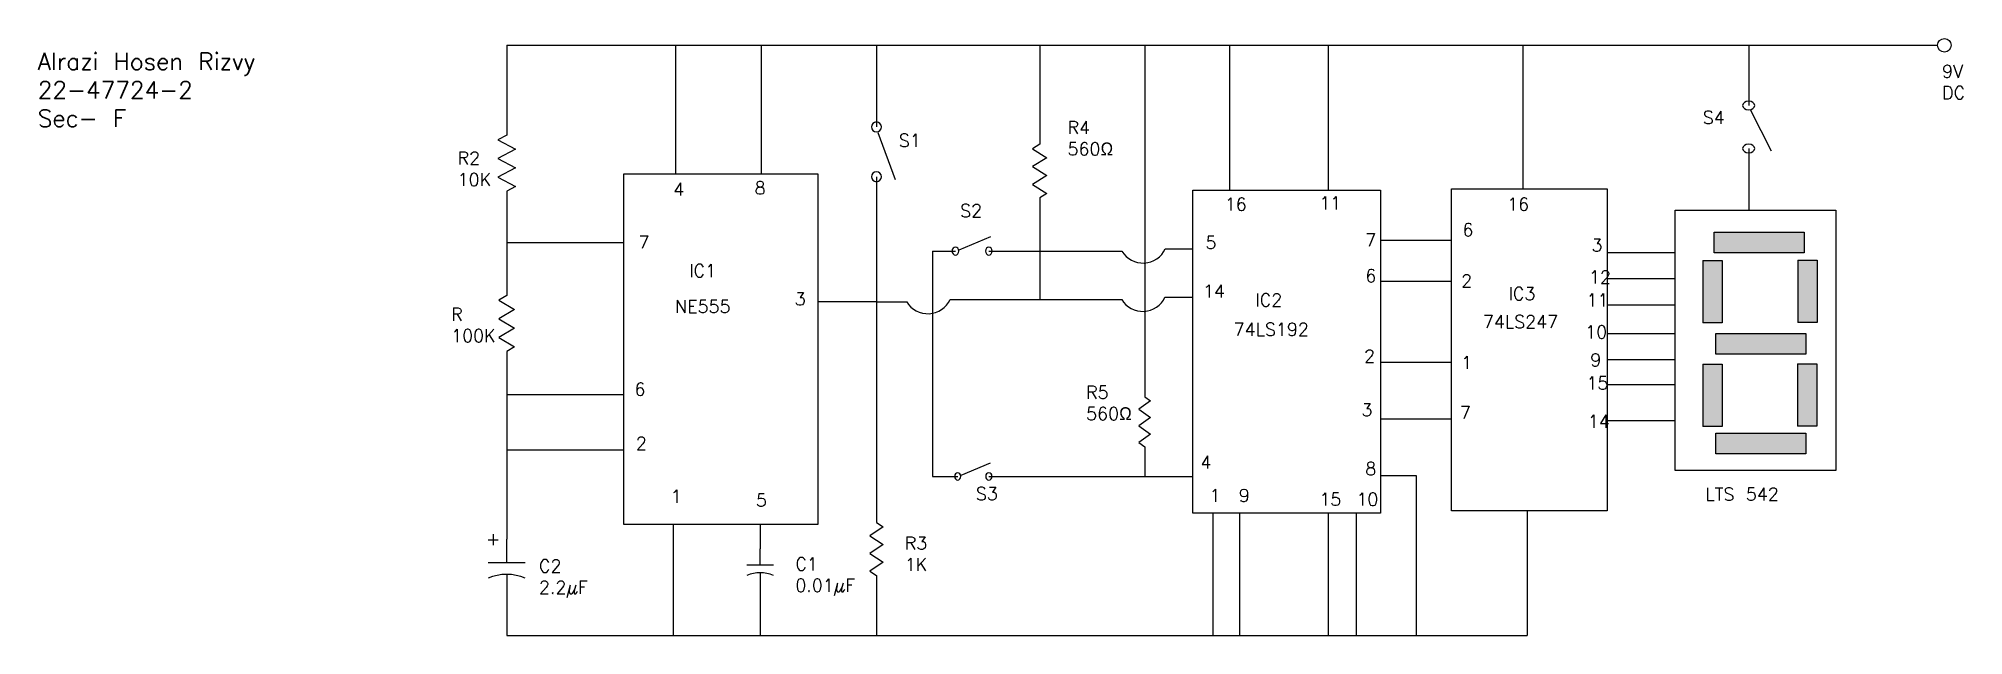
# Model space of a CAD drawing. Header units: millimetres. Extents: x -440 to 4071, y 185 to 1584.
import ezdxf

# ---------------------------------------------------------------- set-up
doc = ezdxf.new("R2010")
doc.units = ezdxf.units.MM
doc.styles.get("Standard").update_dxf_attribs({"font": 'txt.shx', "height": 30})

# ---------------------------------------------------------------- blocks, each defined once
blk = doc.blocks.new('Resistor')
at = {"color": 7}
blk.add_lwpolyline([(0, 0), (0.05, 0), (0.075, 0.025), (0.125, -0.025), (0.175, 0.025), (0.225, -0.025), (0.275, 0.025), (0.325, -0.025), (0.35, 0), (0.4, 0)], dxfattribs=at)
blk = doc.blocks.new('Capacitor')
at = {"color": 7}
for p, q in [((0.15, 0), (0, 0)), ((0.15, -0.1), (0.15, 0.1)), ((0.225, 0), (0.4, 0))]:
    blk.add_line(p, q, dxfattribs=at)
blk.add_arc((0.4375, 0), 0.2125, 151.9275, 208.0725, dxfattribs=at)
blk = doc.blocks.new('Switch - SPST Open')
at = {"color": 7}
blk.add_line((0.027156, -0.00762), (0.264557, -0.092586), dxfattribs=at)
for centre in [(0, 0), (0.25, 0)]:
    blk.add_circle(centre, 0.025, dxfattribs=at)

msp = doc.modelspace()

# ---------------------------------------------------------------- linework, layer by layer
at = {"color": 2}
for p, q in [((656.9, 1568.8), (656.9, 1379.5)), ((656.9, 1568.8), (4010.7, 1568.8)), ((1052.7, 1568.8), (1052.7, 1266.5)), ((1253.4, 1568.8), (1253.4, 1266.5)), ((1523.4, 1568.8), (1523.4, 1376.7)), ((1906.3, 1568.8), (1906.3, 1356.9)), ((2152.2, 1568.8), (2152.2, 763.8)), ((2350.7, 1568.8), (2350.7, 1228.8)), ((2582.5, 1568.8), (2582.5, 1228.8)), ((3039, 1231.4), (3039, 1568.8)), ((3567.8, 1568.8), (3567.8, 1427.2)), ((3567.8, 1326.4), (3567.8, 1182)), ((1523.4, 1260.1), (1523.4, 470)), ((656.9, 1204.3), (656.9, 1003.9)), ((1906.3, 1189.6), (1906.3, 972.4)), ((656.9, 1105.5), (931.1, 1105.5)), ((1654.7, 1085.8), (1654.7, 557.6)), ((1654.7, 1085.8), (1708.5, 1085.8)), ((1786.9, 1085.8), (2098.5, 1085.8)), ((2200.3, 1091.2), (2264.8, 1091.2)), ((2704.9, 1111.7), (2871.6, 1111.7)), ((3236.2, 1082.7), (3395.4, 1082.7)), ((2704.9, 1015.4), (2871.6, 1015.4)), ((3236.2, 1021.4), (3395.4, 1021.4)), ((1523.4, 966.9), (1386.2, 966.9)), ((1523.4, 966.9), (1594.8, 966.9)), ((1695.9, 972.4), (2098.5, 972.4)), ((2199.6, 977.9), (2264.8, 977.9)), ((3236.2, 960.1), (3395.4, 960.1)), ((3236.2, 892.9), (3395.4, 892.9)), ((656.9, 828.6), (656.9, 410.7)), ((2704.9, 825.4), (2871.6, 825.4)), ((3236.2, 831.6), (3395.4, 831.6)), ((3236.2, 773.2), (3395.4, 773.2)), ((656.9, 749.6), (931.1, 749.6)), ((2704.9, 692.7), (2871.6, 692.7)), ((3236.2, 688.6), (3395.4, 688.6)), ((656.9, 619.7), (931.1, 619.7)), ((2152.2, 607.7), (2152.2, 557.6)), ((1654.7, 557.6), (1714.1, 557.6)), ((1786.9, 557.6), (2264.8, 557.6)), ((2704.9, 560), (2788.3, 560)), ((2788.3, 560), (2788.3, 184.7)), ((2311.7, 471.5), (2311.7, 184.7)), ((2374.2, 471.5), (2374.2, 184.7)), ((2582.5, 471.5), (2582.5, 184.7)), ((2647.6, 471.5), (2647.6, 184.7)), ((3048.7, 476.7), (3048.7, 184.7)), ((1047, 444.6), (1047, 184.7)), ((1386.2, 444.6), (1251, 444.6)), ((1251, 444.6), (1251, 388)), ((1251, 288.3), (1251, 184.7)), ((1523.4, 304.9), (1523.4, 184.7)), ((656.9, 263.7), (656.9, 184.7)), ((656.9, 184.7), (3048.7, 184.7))]:
    msp.add_line(p, q, dxfattribs=at)
for p, q in [((3486.6, 1129.9), (3697.7, 1129.9)), ((3486.6, 1081.6), (3486.6, 1129.9)), ((3697.7, 1129.9), (3697.7, 1081.6)), ((3460.7, 1063.8), (3505.7, 1063.8)), ((3460.7, 1063.8), (3460.7, 917.5)), ((3697.7, 1081.6), (3486.6, 1081.6)), ((3505.7, 1063.8), (3505.7, 917.5)), ((3683.1, 1064.4), (3728.2, 1064.4)), ((3683.1, 1064.4), (3683.1, 918.2)), ((3728.2, 1064.4), (3728.2, 918.2)), ((3505.7, 917.5), (3460.7, 917.5)), ((3728.2, 918.2), (3683.1, 918.2)), ((3490.7, 892.4), (3701.8, 892.4)), ((3490.7, 844.2), (3490.7, 892.4)), ((3701.8, 892.4), (3701.8, 844.2)), ((3460.7, 820.7), (3505.7, 820.7)), ((3460.7, 820.7), (3460.7, 674.4)), ((3460.7, 820.7), (3505.7, 820.7)), ((3460.7, 820.7), (3460.7, 674.4)), ((3701.8, 844.2), (3490.7, 844.2)), ((3505.7, 820.7), (3505.7, 674.4)), ((3505.7, 820.7), (3505.7, 674.4)), ((3682.1, 821.3), (3727.2, 821.3)), ((3682.1, 821.3), (3682.1, 675)), ((3727.2, 821.3), (3727.2, 675)), ((3505.7, 674.4), (3460.7, 674.4)), ((3505.7, 674.4), (3460.7, 674.4)), ((3490.7, 658.8), (3701.8, 658.8)), ((3490.7, 610.5), (3490.7, 658.8)), ((3727.2, 675), (3682.1, 675)), ((3701.8, 658.8), (3701.8, 610.5)), ((3701.8, 610.5), (3490.7, 610.5))]:
    msp.add_line(p, q)
for points in [[(931.1, 1266.5), (1386.2, 1266.5), (1386.2, 444.6), (931.1, 444.6)], [(2264.8, 1228.8), (2704.9, 1228.8), (2704.9, 471.5), (2264.8, 471.5)], [(2871.6, 1231.4), (3236.2, 1231.4), (3236.2, 476.7), (2871.6, 476.7)], [(3395.4, 1182), (3772.3, 1182), (3772.3, 571.8), (3395.4, 571.8)]]:
    msp.add_lwpolyline(points, close=True, dxfattribs=at)
msp.add_circle((4026.5, 1568.2), 15.9, dxfattribs=at)
for centre in [(2148.2, 1115.1), (1643.7, 996.3), (2147.5, 1001.8)]:
    msp.add_arc(centre, 57.4, 210.8172, 335.3663, dxfattribs=at)
for points in [[(3486.6, 1081.6), (3697.7, 1081.6), (3697.7, 1129.9), (3486.6, 1129.9)], [(3697.7, 1129.9), (3486.6, 1129.9), (3697.7, 1081.6), (3697.7, 1129.9)], [(3697.7, 1081.6), (3697.7, 1129.9), (3486.6, 1129.9), (3486.6, 1081.6)], [(3460.7, 1063.8), (3505.7, 1063.8), (3460.7, 917.5), (3505.7, 917.5)], [(3683.1, 1064.4), (3728.2, 1064.4), (3683.1, 918.2), (3728.2, 918.2)], [(3490.7, 892.4), (3490.7, 844.2), (3701.8, 892.4), (3701.8, 844.2)], [(3460.7, 820.7), (3505.7, 820.7), (3460.7, 674.4), (3505.7, 674.4)], [(3682.1, 821.3), (3682.1, 675), (3727.2, 821.3), (3727.2, 675)], [(3490.7, 658.8), (3490.7, 610.5), (3701.8, 658.8), (3701.8, 610.5)]]:
    msp.add_solid(points)

# ---------------------------------------------------------------- block references
at = {"color": 2, "rotation": 270}
for name, p, xscale, yscale, zscale in [('Switch - SPST Open', (3567.8, 1427.2), 403.1804591652799, -569.2882791349202, 403.1804591652799), ('Resistor', (656.9, 1379.5), 438.1386350414359, -830.4326735540935, 438.1386350414359), ('Switch - SPST Open', (1523.4, 1376.7), 466.4056412404498, -471.7083576219256, 466.4056412404498), ('Resistor', (1906.3, 1356.9), 418.3517307021284, -675.0796228650415, 418.3517307021284), ('Resistor', (656.9, 1003.9), 438.1386350414359, -725.922440196493, 438.1386350414359), ('Resistor', (2152.2, 763.8), 390.0847245031146, 536.6741765922461, 390.0847245031146), ('Resistor', (1523.4, 470), 412.698329462326, 627.0614042282905, 412.698329462326), ('Capacitor', (656.9, 410.7), 367.4711195439031, 434.9885419293437, 367.4711195439031), ('Capacitor', (1251, 388), 249.0257701428091, 310.5832165882189, 249.0257701428091)]:
    msp.add_blockref(name, p, dxfattribs=dict(at, xscale=xscale, yscale=yscale, zscale=zscale))
at = {"color": 2}
for p, xscale, yscale, zscale in [((1708.5, 1085.8), 313.7637980265954, -372.8473216537232, 313.7637980265954), ((1714.1, 557.6), 291.150193067384, -341.7767155985998, 291.150193067384)]:
    msp.add_blockref('Switch - SPST Open', p, dxfattribs=dict(at, xscale=xscale, yscale=yscale, zscale=zscale))

# ---------------------------------------------------------------- texts
for s, p in [('9V', (4021.1, 1492)), ('DC', (4021.1, 1442)), ('S4', (3460.2, 1384.1)), ('S1', (1575.8, 1330.2)), ('R4', (1971.3, 1360.2)), ('R2', (541.8, 1288.4)), ('560Ω', (1971.3, 1310.2)), ('10K', (541.8, 1238.4)), ('4', (1047.3, 1215.8)), ('8', (1238, 1218.8)), ('S2', (1719.6, 1165.6)), ('16', (2339.7, 1180.6)), ('11', (2561.4, 1183.6)), ('16', (3001.8, 1180.6)), ('6', (2897, 1120.7)), ('7', (965.6, 1091.8)), ('5', (2294.8, 1090.8)), ('7', (2669.3, 1096.8)), ('3', (3199.5, 1084.8)), ('IC1', (1084.5, 1024.9)), ('6', (2669.3, 1012.9)), ('12', (3193.5, 1009.9)), ('14', (2288.8, 977)), ('2', (2894, 1001)), ('IC3', (3004.8, 971)), ('R', (526.7, 922.4)), ('NE555', (1051.6, 941.1)), ('3', (1331.8, 958.7)), ('IC2', (2411.6, 956.1)), ('11', (3187.6, 956.1)), ('100K', (526.7, 872.4)), ('74LS192', (2360.7, 887.2)), ('74LS247', (2944.9, 905.2)), ('10', (3184.6, 881.2)), ('2', (2666.3, 824.3)), ('1', (2894, 809.4)), ('9', (3196.5, 815.4)), ('6', (956.5, 747)), ('R5', (2014.9, 739.7)), ('15', (3187.6, 761.5)), ('3', (2660.3, 698.6)), ('7', (2891, 692.6)), ('560Ω', (2014.9, 689.7)), ('14', (3190.6, 671.7)), ('2', (959.5, 620)), ('4', (2282.8, 575.9)), ('8', (2669.3, 560.9)), ('1', (1041.2, 496)), ('5', (1241, 486.9)), ('S3', (1756.6, 502.1)), ('1', (2303.8, 498)), ('9', (2372.7, 498)), ('15', (2561.4, 489.1)), ('10', (2648.3, 489.1)), ('LTS 542', (3466.2, 501)), ('+', (608.4, 396.2)), ('R3', (1589.9, 386.1)), ('C2', (732.5, 332.7)), ('C1', (1333.4, 337.4)), ('1K', (1589.9, 336.1)), ('0.01µF', (1333.4, 287.4)), ('2.2µF', (732.5, 282.7))]:
    msp.add_text(s, height=30, dxfattribs=at).set_placement(p)
at = {"insert": (-442.2, 1550.3), "char_height": 40, "attachment_point": 1}
msp.add_mtext('{\\C4;Alrazi Hosen Rizvy\\P22-47724-2\\PSec- F}', dxfattribs=at)

doc.saveas('drawing.dxf')
